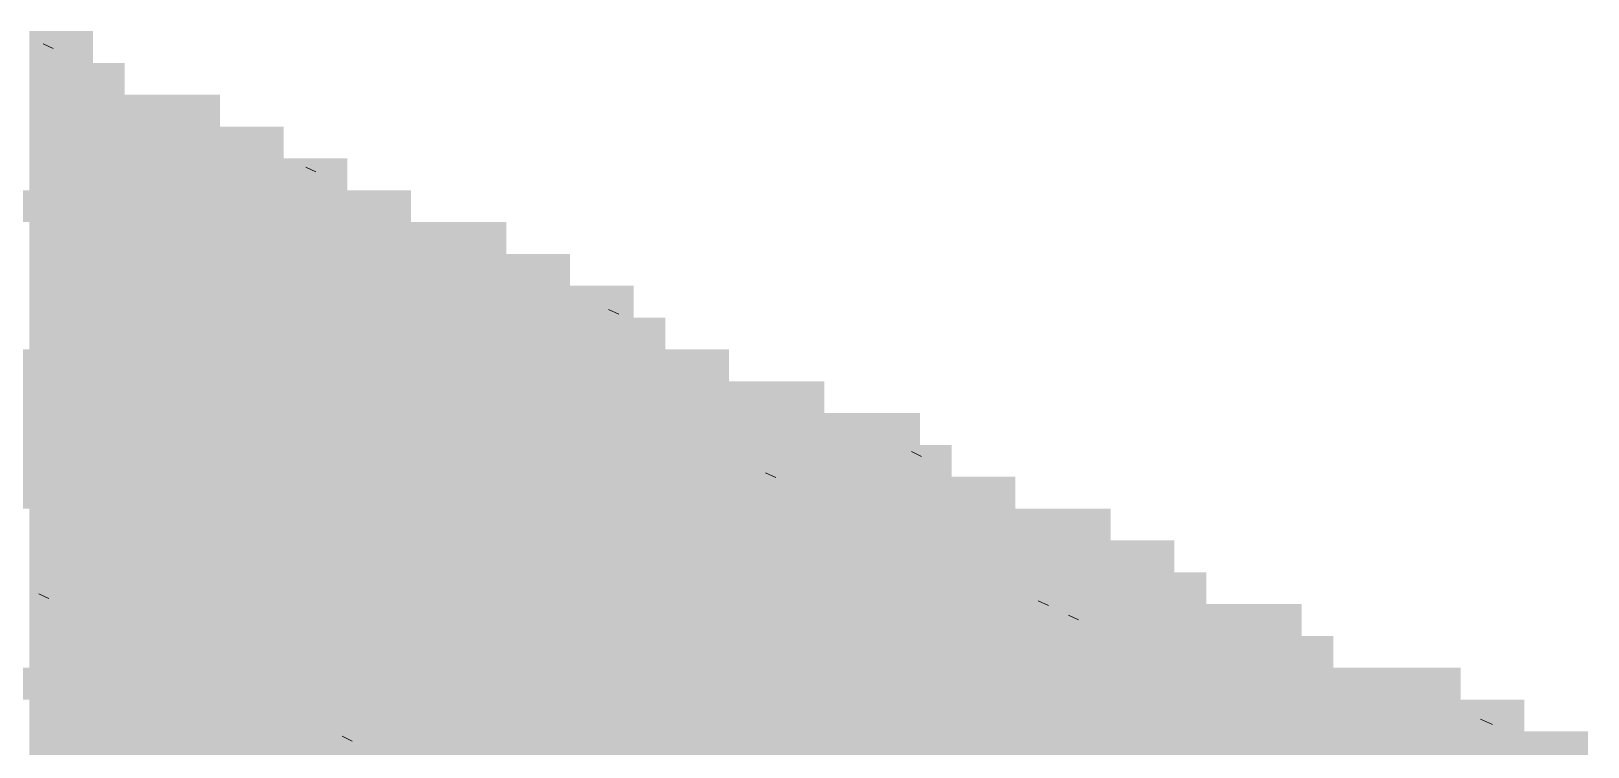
# Model space of a CAD drawing. Header units: millimetres. Extents: x 5 to 1315, y 5 to 292.
# Drawn here: x 1146.66 to 1154.82, y 241.42 to 245.17 of the extents above; entities that cross this region are included whole.
import ezdxf

# ---------------------------------------------------------------- set-up
doc = ezdxf.new("R2010")
doc.units = ezdxf.units.MM
doc.layers.add('EXISTING', color=7, linetype='Continuous')
doc.layers.add('IMAGES', color=7, linetype='Continuous')

# ---------------------------------------------------------------- blocks, each defined once
blk = doc.blocks.new('SHEET_03')
at = {"layer": 'EXISTING', "color": 250, "lineweight": 9}
for p, q in [((246.7793, 245.0758), (246.7264, 245.1006)), ((248.1546, 244.4301), (248.1017, 244.455)), ((249.7415, 243.6851), (249.6886, 243.71)), ((251.3284, 242.9401), (251.2755, 242.965)), ((250.5109, 242.8543), (250.5638, 242.8295)), ((246.7558, 242.1957), (246.7029, 242.2205)), ((251.9391, 242.1838), (251.992, 242.159)), ((252.0978, 242.1093), (252.1507, 242.0845)), ((254.3194, 241.5359), (254.2569, 241.5652)), ((248.3447, 241.4497), (248.2917, 241.4746))]:
    blk.add_line(p, q, dxfattribs=at)
at = {"layer": 'IMAGES', "color": 7}
for points in [[(246.6534, 245), (246.82, 245), (246.6534, 245.1667), (246.82, 245.1667)], [(246.82, 245), (246.9867, 245), (246.82, 245.1667), (246.9867, 245.1667)], [(246.6534, 244.8333), (246.9867, 244.8333), (246.6534, 245), (246.9867, 245)], [(246.9867, 244.8333), (247.1533, 244.8333), (246.9867, 245), (247.1533, 245)], [(246.6534, 244.6667), (246.82, 244.6667), (246.6534, 244.8333), (246.82, 244.8333)], [(246.82, 244.6667), (246.9867, 244.6667), (246.82, 244.8333), (246.9867, 244.8333)], [(246.9867, 244.6667), (247.3199, 244.6667), (246.9867, 244.8333), (247.3199, 244.8333)], [(247.3199, 244.6667), (247.4866, 244.6667), (247.3199, 244.8333), (247.4866, 244.8333)], [(247.4866, 244.6667), (247.6532, 244.6667), (247.4866, 244.8333), (247.6532, 244.8333)], [(246.6534, 244.5), (246.82, 244.5), (246.6534, 244.6667), (246.82, 244.6667)], [(246.82, 244.3333), (246.9867, 244.3333), (246.82, 244.6667), (246.9867, 244.6667)], [(246.9867, 244.5), (247.1533, 244.5), (246.9867, 244.6667), (247.1533, 244.6667)], [(247.1533, 244.5), (247.3199, 244.5), (247.1533, 244.6667), (247.3199, 244.6667)], [(247.3199, 244.5), (247.4866, 244.5), (247.3199, 244.6667), (247.4866, 244.6667)], [(247.4866, 244.5), (247.6532, 244.5), (247.4866, 244.6667), (247.6532, 244.6667)], [(247.6532, 244.5), (247.8198, 244.5), (247.6532, 244.6667), (247.8198, 244.6667)], [(247.8198, 244.5), (247.9865, 244.5), (247.8198, 244.6667), (247.9865, 244.6667)], [(246.6534, 244.3333), (246.82, 244.3333), (246.6534, 244.5), (246.82, 244.5)], [(246.9867, 244.3333), (247.1533, 244.3333), (246.9867, 244.5), (247.1533, 244.5)], [(247.1533, 244.1667), (247.3199, 244.1667), (247.1533, 244.5), (247.3199, 244.5)], [(247.3199, 244.1667), (247.4866, 244.1667), (247.3199, 244.5), (247.4866, 244.5)], [(247.4866, 244.3333), (247.8198, 244.3333), (247.4866, 244.5), (247.8198, 244.5)], [(247.8198, 244.3333), (247.9865, 244.3333), (247.8198, 244.5), (247.9865, 244.5)], [(247.9865, 244.3333), (248.1531, 244.3333), (247.9865, 244.5), (248.1531, 244.5)], [(248.1531, 244.3333), (248.3197, 244.3333), (248.1531, 244.5), (248.3197, 244.5)], [(246.4868, 244.1667), (247.1533, 244.1667), (246.4868, 244.3333), (247.1533, 244.3333)], [(247.4866, 244.1667), (247.6532, 244.1667), (247.4866, 244.3333), (247.6532, 244.3333)], [(247.6532, 244.1667), (247.8198, 244.1667), (247.6532, 244.3333), (247.8198, 244.3333)], [(247.8198, 244.1667), (248.1531, 244.1667), (247.8198, 244.3333), (248.1531, 244.3333)], [(248.1531, 244.1667), (248.3197, 244.1667), (248.1531, 244.3333), (248.3197, 244.3333)], [(248.3197, 244.1667), (248.4864, 244.1667), (248.3197, 244.3333), (248.4864, 244.3333)], [(248.4864, 244.1667), (248.653, 244.1667), (248.4864, 244.3333), (248.653, 244.3333)], [(246.6534, 244), (246.82, 244), (246.6534, 244.1667), (246.82, 244.1667)], [(246.82, 244), (246.9867, 244), (246.82, 244.1667), (246.9867, 244.1667)], [(246.9867, 244), (247.1533, 244), (246.9867, 244.1667), (247.1533, 244.1667)], [(247.1533, 244), (247.4866, 244), (247.1533, 244.1667), (247.4866, 244.1667)], [(247.4866, 244), (247.6532, 244), (247.4866, 244.1667), (247.6532, 244.1667)], [(247.6532, 244), (247.8198, 244), (247.6532, 244.1667), (247.8198, 244.1667)], [(247.8198, 244), (247.9865, 244), (247.8198, 244.1667), (247.9865, 244.1667)], [(247.9865, 244), (248.1531, 244), (247.9865, 244.1667), (248.1531, 244.1667)], [(248.1531, 244), (248.4864, 244), (248.1531, 244.1667), (248.4864, 244.1667)], [(248.4864, 243.8333), (248.653, 243.8333), (248.4864, 244.1667), (248.653, 244.1667)], [(248.653, 244), (248.8197, 244), (248.653, 244.1667), (248.8197, 244.1667)], [(248.8197, 244), (249.1529, 244), (248.8197, 244.1667), (249.1529, 244.1667)], [(246.6534, 243.6667), (246.82, 243.6667), (246.6534, 244), (246.82, 244)], [(246.82, 243.8333), (246.9867, 243.8333), (246.82, 244), (246.9867, 244)], [(246.9867, 243.8333), (247.1533, 243.8333), (246.9867, 244), (247.1533, 244)], [(247.1533, 243.8333), (247.3199, 243.8333), (247.1533, 244), (247.3199, 244)], [(247.3199, 243.8333), (247.4866, 243.8333), (247.3199, 244), (247.4866, 244)], [(247.4866, 243.8333), (247.8198, 243.8333), (247.4866, 244), (247.8198, 244)], [(247.8198, 243.8333), (247.9865, 243.8333), (247.8198, 244), (247.9865, 244)], [(247.9865, 243.8333), (248.1531, 243.8333), (247.9865, 244), (248.1531, 244)], [(248.1531, 243.8333), (248.3197, 243.8333), (248.1531, 244), (248.3197, 244)], [(248.3197, 243.8333), (248.4864, 243.8333), (248.3197, 244), (248.4864, 244)], [(248.653, 243.8333), (248.8197, 243.8333), (248.653, 244), (248.8197, 244)], [(248.8197, 243.8333), (248.9863, 243.8333), (248.8197, 244), (248.9863, 244)], [(248.9863, 243.8333), (249.1529, 243.8333), (248.9863, 244), (249.1529, 244)], [(249.1529, 243.8333), (249.3196, 243.8333), (249.1529, 244), (249.3196, 244)], [(249.3196, 243.8333), (249.4862, 243.8333), (249.3196, 244), (249.4862, 244)], [(246.82, 243.6667), (246.9867, 243.6667), (246.82, 243.8333), (246.9867, 243.8333)], [(246.9867, 243.6667), (247.1533, 243.6667), (246.9867, 243.8333), (247.1533, 243.8333)], [(247.1533, 243.6667), (247.3199, 243.6667), (247.1533, 243.8333), (247.3199, 243.8333)], [(247.3199, 243.6667), (247.4866, 243.6667), (247.3199, 243.8333), (247.4866, 243.8333)], [(247.4866, 243.6667), (248.1531, 243.6667), (247.4866, 243.8333), (248.1531, 243.8333)], [(248.1531, 243.6667), (248.3197, 243.6667), (248.1531, 243.8333), (248.3197, 243.8333)], [(248.3197, 243.6667), (248.653, 243.6667), (248.3197, 243.8333), (248.653, 243.8333)], [(248.653, 243.6667), (249.3196, 243.6667), (248.653, 243.8333), (249.3196, 243.8333)], [(249.3196, 243.6667), (249.4862, 243.6667), (249.3196, 243.8333), (249.4862, 243.8333)], [(249.4862, 243.6667), (249.6528, 243.6667), (249.4862, 243.8333), (249.6528, 243.8333)], [(249.6528, 243.6667), (249.8195, 243.6667), (249.6528, 243.8333), (249.8195, 243.8333)], [(246.6534, 243.5), (246.82, 243.5), (246.6534, 243.6667), (246.82, 243.6667)], [(246.82, 243.5), (246.9867, 243.5), (246.82, 243.6667), (246.9867, 243.6667)], [(246.9867, 243.5), (247.1533, 243.5), (246.9867, 243.6667), (247.1533, 243.6667)], [(247.1533, 243.5), (247.4866, 243.5), (247.1533, 243.6667), (247.4866, 243.6667)], [(247.4866, 243.3333), (247.6532, 243.3333), (247.4866, 243.6667), (247.6532, 243.6667)], [(247.6532, 243.5), (247.8198, 243.5), (247.6532, 243.6667), (247.8198, 243.6667)], [(247.8198, 243.5), (247.9865, 243.5), (247.8198, 243.6667), (247.9865, 243.6667)], [(247.9865, 243.5), (248.653, 243.5), (247.9865, 243.6667), (248.653, 243.6667)], [(248.653, 243.5), (248.8197, 243.5), (248.653, 243.6667), (248.8197, 243.6667)], [(248.8197, 243.5), (248.9863, 243.5), (248.8197, 243.6667), (248.9863, 243.6667)], [(248.9863, 243.5), (249.6528, 243.5), (248.9863, 243.6667), (249.6528, 243.6667)], [(249.6528, 243.5), (249.8195, 243.5), (249.6528, 243.6667), (249.8195, 243.6667)], [(249.8195, 243.5), (249.9861, 243.5), (249.8195, 243.6667), (249.9861, 243.6667)], [(244.8204, 243.3333), (247.3199, 243.3333), (244.8204, 243.5), (247.3199, 243.5)], [(247.3199, 243.3333), (247.4866, 243.3333), (247.3199, 243.5), (247.4866, 243.5)], [(247.6532, 243.3333), (247.8198, 243.3333), (247.6532, 243.5), (247.8198, 243.5)], [(247.8198, 243.3333), (247.9865, 243.3333), (247.8198, 243.5), (247.9865, 243.5)], [(247.9865, 243.3333), (248.1531, 243.3333), (247.9865, 243.5), (248.1531, 243.5)], [(248.1531, 243.3333), (248.3197, 243.3333), (248.1531, 243.5), (248.3197, 243.5)], [(248.3197, 243.3333), (248.4864, 243.3333), (248.3197, 243.5), (248.4864, 243.5)], [(248.4864, 243.3333), (248.9863, 243.3333), (248.4864, 243.5), (248.9863, 243.5)], [(248.9863, 243.3333), (249.1529, 243.3333), (248.9863, 243.5), (249.1529, 243.5)], [(249.1529, 243.3333), (249.3196, 243.3333), (249.1529, 243.5), (249.3196, 243.5)], [(249.3196, 243.3333), (249.4862, 243.3333), (249.3196, 243.5), (249.4862, 243.5)], [(249.4862, 243.3333), (249.6528, 243.3333), (249.4862, 243.5), (249.6528, 243.5)], [(249.6528, 243.3333), (249.8195, 243.3333), (249.6528, 243.5), (249.8195, 243.5)], [(249.8195, 243.3333), (250.1527, 243.3333), (249.8195, 243.5), (250.1527, 243.5)], [(250.1527, 243.3333), (250.3194, 243.3333), (250.1527, 243.5), (250.3194, 243.5)], [(245.1537, 243.1667), (247.4866, 243.1667), (245.1537, 243.3333), (247.4866, 243.3333)], [(247.4866, 243.1667), (247.6532, 243.1667), (247.4866, 243.3333), (247.6532, 243.3333)], [(247.6532, 243.1667), (247.9865, 243.1667), (247.6532, 243.3333), (247.9865, 243.3333)], [(247.9865, 243.1667), (248.1531, 243.1667), (247.9865, 243.3333), (248.1531, 243.3333)], [(248.1531, 243.1667), (248.3197, 243.1667), (248.1531, 243.3333), (248.3197, 243.3333)], [(248.3197, 243.1667), (248.4864, 243.1667), (248.3197, 243.3333), (248.4864, 243.3333)], [(248.4864, 243.1667), (248.653, 243.1667), (248.4864, 243.3333), (248.653, 243.3333)], [(248.653, 243.1667), (248.8197, 243.1667), (248.653, 243.3333), (248.8197, 243.3333)], [(248.8197, 243.1667), (249.1529, 243.1667), (248.8197, 243.3333), (249.1529, 243.3333)], [(249.1529, 243.1667), (249.3196, 243.1667), (249.1529, 243.3333), (249.3196, 243.3333)], [(249.3196, 243.1667), (249.4862, 243.1667), (249.3196, 243.3333), (249.4862, 243.3333)], [(249.4862, 243.1667), (249.8195, 243.1667), (249.4862, 243.3333), (249.8195, 243.3333)], [(249.8195, 243), (249.9861, 243), (249.8195, 243.3333), (249.9861, 243.3333)], [(249.9861, 243.1667), (250.1527, 243.1667), (249.9861, 243.3333), (250.1527, 243.3333)], [(250.1527, 243.1667), (250.486, 243.1667), (250.1527, 243.3333), (250.486, 243.3333)], [(250.486, 243.1667), (250.6526, 243.1667), (250.486, 243.3333), (250.6526, 243.3333)], [(250.6526, 243.1667), (250.8193, 243.1667), (250.6526, 243.3333), (250.8193, 243.3333)], [(245.4869, 243), (248.4864, 243), (245.4869, 243.1667), (248.4864, 243.1667)], [(248.4864, 243), (248.653, 243), (248.4864, 243.1667), (248.653, 243.1667)], [(248.653, 243), (248.8197, 243), (248.653, 243.1667), (248.8197, 243.1667)], [(248.8197, 243), (249.4862, 243), (248.8197, 243.1667), (249.4862, 243.1667)], [(249.4862, 243), (249.8195, 243), (249.4862, 243.1667), (249.8195, 243.1667)], [(249.9861, 243), (250.1527, 243), (249.9861, 243.1667), (250.1527, 243.1667)], [(250.1527, 243), (250.3194, 243), (250.1527, 243.1667), (250.3194, 243.1667)], [(250.3194, 243), (250.6526, 243), (250.3194, 243.1667), (250.6526, 243.1667)], [(250.6526, 243), (250.8193, 243), (250.6526, 243.1667), (250.8193, 243.1667)], [(250.8193, 243), (250.9859, 243), (250.8193, 243.1667), (250.9859, 243.1667)], [(250.9859, 243), (251.1526, 243), (250.9859, 243.1667), (251.1526, 243.1667)], [(251.1526, 243), (251.3192, 243), (251.1526, 243.1667), (251.3192, 243.1667)], [(245.8202, 242.8333), (248.653, 242.8333), (245.8202, 243), (248.653, 243)], [(248.653, 242.8333), (248.8197, 242.8333), (248.653, 243), (248.8197, 243)], [(248.8197, 242.8333), (248.9863, 242.8333), (248.8197, 243), (248.9863, 243)], [(248.9863, 242.8333), (249.1529, 242.8333), (248.9863, 243), (249.1529, 243)], [(249.1529, 242.8333), (249.3196, 242.8333), (249.1529, 243), (249.3196, 243)], [(249.3196, 242.8333), (249.8195, 242.8333), (249.3196, 243), (249.8195, 243)], [(249.8195, 242.8333), (249.9861, 242.8333), (249.8195, 243), (249.9861, 243)], [(249.9861, 242.8333), (250.1527, 242.8333), (249.9861, 243), (250.1527, 243)], [(250.1527, 242.8333), (250.3194, 242.8333), (250.1527, 243), (250.3194, 243)], [(250.3194, 242.8333), (250.486, 242.8333), (250.3194, 243), (250.486, 243)], [(250.486, 242.8333), (250.6526, 242.8333), (250.486, 243), (250.6526, 243)], [(250.6526, 242.8333), (250.8193, 242.8333), (250.6526, 243), (250.8193, 243)], [(250.8193, 242.8333), (250.9859, 242.8333), (250.8193, 243), (250.9859, 243)], [(250.9859, 242.8333), (251.1526, 242.8333), (250.9859, 243), (251.1526, 243)], [(251.1526, 242.8333), (251.3192, 242.8333), (251.1526, 243), (251.3192, 243)], [(251.3192, 242.8333), (251.4858, 242.8333), (251.3192, 243), (251.4858, 243)], [(246.3201, 242.6667), (248.9863, 242.6667), (246.3201, 242.8333), (248.9863, 242.8333)], [(248.9863, 242.6667), (249.1529, 242.6667), (248.9863, 242.8333), (249.1529, 242.8333)], [(249.1529, 242.6667), (249.3196, 242.6667), (249.1529, 242.8333), (249.3196, 242.8333)], [(249.3196, 242.6667), (249.4862, 242.6667), (249.3196, 242.8333), (249.4862, 242.8333)], [(249.4862, 242.6667), (249.6528, 242.6667), (249.4862, 242.8333), (249.6528, 242.8333)], [(249.6528, 242.6667), (250.3194, 242.6667), (249.6528, 242.8333), (250.3194, 242.8333)], [(250.3194, 242.6667), (250.486, 242.6667), (250.3194, 242.8333), (250.486, 242.8333)], [(250.486, 242.6667), (250.6526, 242.6667), (250.486, 242.8333), (250.6526, 242.8333)], [(250.6526, 242.5), (250.8193, 242.5), (250.6526, 242.8333), (250.8193, 242.8333)], [(250.8193, 242.6667), (250.9859, 242.6667), (250.8193, 242.8333), (250.9859, 242.8333)], [(250.9859, 242.6667), (251.3192, 242.6667), (250.9859, 242.8333), (251.3192, 242.8333)], [(251.3192, 242.6667), (251.4858, 242.6667), (251.3192, 242.8333), (251.4858, 242.8333)], [(251.4858, 242.6667), (251.6525, 242.6667), (251.4858, 242.8333), (251.6525, 242.8333)], [(251.6525, 242.6667), (251.8191, 242.6667), (251.6525, 242.8333), (251.8191, 242.8333)], [(246.6534, 242.5), (249.3196, 242.5), (246.6534, 242.6667), (249.3196, 242.6667)], [(249.3196, 242.5), (249.4862, 242.5), (249.3196, 242.6667), (249.4862, 242.6667)], [(249.4862, 242.5), (249.6528, 242.5), (249.4862, 242.6667), (249.6528, 242.6667)], [(249.6528, 242.5), (249.8195, 242.5), (249.6528, 242.6667), (249.8195, 242.6667)], [(249.8195, 242.5), (249.9861, 242.5), (249.8195, 242.6667), (249.9861, 242.6667)], [(249.9861, 242.5), (250.6526, 242.5), (249.9861, 242.6667), (250.6526, 242.6667)], [(250.8193, 242.5), (250.9859, 242.5), (250.8193, 242.6667), (250.9859, 242.6667)], [(250.9859, 242.5), (251.1526, 242.5), (250.9859, 242.6667), (251.1526, 242.6667)], [(251.1526, 242.5), (251.3192, 242.5), (251.1526, 242.6667), (251.3192, 242.6667)], [(251.3192, 242.5), (251.6525, 242.5), (251.3192, 242.6667), (251.6525, 242.6667)], [(251.6525, 242.5), (251.8191, 242.5), (251.6525, 242.6667), (251.8191, 242.6667)], [(251.8191, 242.5), (251.9857, 242.5), (251.8191, 242.6667), (251.9857, 242.6667)], [(251.9857, 242.5), (252.319, 242.5), (251.9857, 242.6667), (252.319, 242.6667)], [(246.6534, 242.3333), (246.82, 242.3333), (246.6534, 242.5), (246.82, 242.5)], [(246.82, 242.3333), (246.9867, 242.3333), (246.82, 242.5), (246.9867, 242.5)], [(246.9867, 242.3333), (249.6528, 242.3333), (246.9867, 242.5), (249.6528, 242.5)], [(249.6528, 242.3333), (249.8195, 242.3333), (249.6528, 242.5), (249.8195, 242.5)], [(249.8195, 242.3333), (249.9861, 242.3333), (249.8195, 242.5), (249.9861, 242.5)], [(249.9861, 242.3333), (250.1527, 242.3333), (249.9861, 242.5), (250.1527, 242.5)], [(250.1527, 242.3333), (250.3194, 242.3333), (250.1527, 242.5), (250.3194, 242.5)], [(250.3194, 242.3333), (250.9859, 242.3333), (250.3194, 242.5), (250.9859, 242.5)], [(250.9859, 242.3333), (251.1526, 242.3333), (250.9859, 242.5), (251.1526, 242.5)], [(251.1526, 242.3333), (251.3192, 242.3333), (251.1526, 242.5), (251.3192, 242.5)], [(251.3192, 242.3333), (251.9857, 242.3333), (251.3192, 242.5), (251.9857, 242.5)], [(251.9857, 242.3333), (252.319, 242.3333), (251.9857, 242.5), (252.319, 242.5)], [(252.319, 242.3333), (252.4856, 242.3333), (252.319, 242.5), (252.4856, 242.5)], [(252.4856, 242.3333), (252.6523, 242.3333), (252.4856, 242.5), (252.6523, 242.5)], [(246.6534, 242), (246.82, 242), (246.6534, 242.3333), (246.82, 242.3333)], [(246.82, 242.1667), (246.9867, 242.1667), (246.82, 242.3333), (246.9867, 242.3333)], [(246.9867, 242.1667), (247.1533, 242.1667), (246.9867, 242.3333), (247.1533, 242.3333)], [(247.1533, 242.1667), (247.3199, 242.1667), (247.1533, 242.3333), (247.3199, 242.3333)], [(247.3199, 242.1667), (249.9861, 242.1667), (247.3199, 242.3333), (249.9861, 242.3333)], [(249.9861, 242.1667), (250.1527, 242.1667), (249.9861, 242.3333), (250.1527, 242.3333)], [(250.1527, 242.1667), (250.3194, 242.1667), (250.1527, 242.3333), (250.3194, 242.3333)], [(250.3194, 242.1667), (250.6526, 242.1667), (250.3194, 242.3333), (250.6526, 242.3333)], [(250.6526, 242.1667), (250.8193, 242.1667), (250.6526, 242.3333), (250.8193, 242.3333)], [(250.8193, 242.1667), (251.4858, 242.1667), (250.8193, 242.3333), (251.4858, 242.3333)], [(251.4858, 242.1667), (251.6525, 242.1667), (251.4858, 242.3333), (251.6525, 242.3333)], [(251.6525, 242.1667), (251.9857, 242.1667), (251.6525, 242.3333), (251.9857, 242.3333)], [(251.9857, 242.1667), (252.1524, 242.1667), (251.9857, 242.3333), (252.1524, 242.3333)], [(252.1524, 242.1667), (252.319, 242.1667), (252.1524, 242.3333), (252.319, 242.3333)], [(252.319, 242.1667), (252.4856, 242.1667), (252.319, 242.3333), (252.4856, 242.3333)], [(252.4856, 242.1667), (252.6523, 242.1667), (252.4856, 242.3333), (252.6523, 242.3333)], [(252.6523, 242.1667), (252.8189, 242.1667), (252.6523, 242.3333), (252.8189, 242.3333)], [(246.82, 242), (246.9867, 242), (246.82, 242.1667), (246.9867, 242.1667)], [(246.9867, 241.8333), (247.1533, 241.8333), (246.9867, 242.1667), (247.1533, 242.1667)], [(247.1533, 242), (247.3199, 242), (247.1533, 242.1667), (247.3199, 242.1667)], [(247.3199, 242), (247.4866, 242), (247.3199, 242.1667), (247.4866, 242.1667)], [(247.4866, 242), (247.6532, 242), (247.4866, 242.1667), (247.6532, 242.1667)], [(247.6532, 242), (250.3194, 242), (247.6532, 242.1667), (250.3194, 242.1667)], [(250.3194, 242), (250.486, 242), (250.3194, 242.1667), (250.486, 242.1667)], [(250.486, 242), (250.6526, 242), (250.486, 242.1667), (250.6526, 242.1667)], [(250.6526, 242), (250.8193, 242), (250.6526, 242.1667), (250.8193, 242.1667)], [(250.8193, 242), (250.9859, 242), (250.8193, 242.1667), (250.9859, 242.1667)], [(250.9859, 242), (251.1526, 242), (250.9859, 242.1667), (251.1526, 242.1667)], [(251.1526, 242), (251.3192, 242), (251.1526, 242.1667), (251.3192, 242.1667)], [(251.3192, 242), (251.4858, 242), (251.3192, 242.1667), (251.4858, 242.1667)], [(251.4858, 242), (251.6525, 242), (251.4858, 242.1667), (251.6525, 242.1667)], [(251.6525, 242), (251.8191, 242), (251.6525, 242.1667), (251.8191, 242.1667)], [(251.8191, 242), (251.9857, 242), (251.8191, 242.1667), (251.9857, 242.1667)], [(251.9857, 242), (252.1524, 242), (251.9857, 242.1667), (252.1524, 242.1667)], [(252.1524, 241.8333), (252.319, 241.8333), (252.1524, 242.1667), (252.319, 242.1667)], [(252.319, 242), (252.8189, 242), (252.319, 242.1667), (252.8189, 242.1667)], [(252.8189, 242), (252.9855, 242), (252.8189, 242.1667), (252.9855, 242.1667)], [(252.9855, 242), (253.1522, 242), (252.9855, 242.1667), (253.1522, 242.1667)], [(253.1522, 241.8333), (253.3188, 241.8333), (253.1522, 242.1667), (253.3188, 242.1667)], [(246.6534, 241.8333), (246.82, 241.8333), (246.6534, 242), (246.82, 242)], [(246.82, 241.8333), (246.9867, 241.8333), (246.82, 242), (246.9867, 242)], [(247.1533, 241.8333), (247.3199, 241.8333), (247.1533, 242), (247.3199, 242)], [(247.3199, 241.6667), (247.4866, 241.6667), (247.3199, 242), (247.4866, 242)], [(247.4866, 241.8333), (247.6532, 241.8333), (247.4866, 242), (247.6532, 242)], [(247.6532, 241.8333), (247.9865, 241.8333), (247.6532, 242), (247.9865, 242)], [(247.9865, 241.8333), (250.8193, 241.8333), (247.9865, 242), (250.8193, 242)], [(250.8193, 241.8333), (250.9859, 241.8333), (250.8193, 242), (250.9859, 242)], [(250.9859, 241.8333), (251.1526, 241.8333), (250.9859, 242), (251.1526, 242)], [(251.1526, 241.8333), (251.3192, 241.8333), (251.1526, 242), (251.3192, 242)], [(251.3192, 241.8333), (251.9857, 241.8333), (251.3192, 242), (251.9857, 242)], [(251.9857, 241.8333), (252.1524, 241.8333), (251.9857, 242), (252.1524, 242)], [(252.319, 241.8333), (252.4856, 241.8333), (252.319, 242), (252.4856, 242)], [(252.4856, 241.8333), (252.6523, 241.8333), (252.4856, 242), (252.6523, 242)], [(252.6523, 241.8333), (252.8189, 241.8333), (252.6523, 242), (252.8189, 242)], [(252.8189, 241.8333), (253.1522, 241.8333), (252.8189, 242), (253.1522, 242)], [(253.3188, 241.8333), (253.4855, 241.8333), (253.3188, 242), (253.4855, 242)], [(245.9869, 241.6667), (246.82, 241.6667), (245.9869, 241.8333), (246.82, 241.8333)], [(246.82, 241.6667), (246.9867, 241.6667), (246.82, 241.8333), (246.9867, 241.8333)], [(246.9867, 241.6667), (247.1533, 241.6667), (246.9867, 241.8333), (247.1533, 241.8333)], [(247.1533, 241.6667), (247.3199, 241.6667), (247.1533, 241.8333), (247.3199, 241.8333)], [(247.4866, 241.6667), (247.6532, 241.6667), (247.4866, 241.8333), (247.6532, 241.8333)], [(247.6532, 241.6667), (247.8198, 241.6667), (247.6532, 241.8333), (247.8198, 241.8333)], [(247.8198, 241.6667), (247.9865, 241.6667), (247.8198, 241.8333), (247.9865, 241.8333)], [(247.9865, 241.6667), (248.3197, 241.6667), (247.9865, 241.8333), (248.3197, 241.8333)], [(248.3197, 241.6667), (250.9859, 241.6667), (248.3197, 241.8333), (250.9859, 241.8333)], [(250.9859, 241.6667), (251.1526, 241.6667), (250.9859, 241.8333), (251.1526, 241.8333)], [(251.1526, 241.6667), (251.4858, 241.6667), (251.1526, 241.8333), (251.4858, 241.8333)], [(251.4858, 241.6667), (251.6525, 241.6667), (251.4858, 241.8333), (251.6525, 241.8333)], [(251.6525, 241.6667), (251.8191, 241.6667), (251.6525, 241.8333), (251.8191, 241.8333)], [(251.8191, 241.6667), (252.319, 241.6667), (251.8191, 241.8333), (252.319, 241.8333)], [(252.319, 241.6667), (252.4856, 241.6667), (252.319, 241.8333), (252.4856, 241.8333)], [(252.4856, 241.6667), (252.6523, 241.6667), (252.4856, 241.8333), (252.6523, 241.8333)], [(252.6523, 241.6667), (252.9855, 241.6667), (252.6523, 241.8333), (252.9855, 241.8333)], [(252.9855, 241.6667), (253.1522, 241.6667), (252.9855, 241.8333), (253.1522, 241.8333)], [(253.1522, 241.6667), (253.3188, 241.6667), (253.1522, 241.8333), (253.3188, 241.8333)], [(253.3188, 241.6667), (253.4855, 241.6667), (253.3188, 241.8333), (253.4855, 241.8333)], [(253.4855, 241.6667), (253.6521, 241.6667), (253.4855, 241.8333), (253.6521, 241.8333)], [(253.6521, 241.6667), (253.8187, 241.6667), (253.6521, 241.8333), (253.8187, 241.8333)], [(253.8187, 241.5), (253.9854, 241.5), (253.8187, 241.8333), (253.9854, 241.8333)], [(253.9854, 241.6667), (254.152, 241.6667), (253.9854, 241.8333), (254.152, 241.8333)], [(246.6534, 241.5), (247.1533, 241.5), (246.6534, 241.6667), (247.1533, 241.6667)], [(247.1533, 241.5), (247.3199, 241.5), (247.1533, 241.6667), (247.3199, 241.6667)], [(247.3199, 241.5), (247.4866, 241.5), (247.3199, 241.6667), (247.4866, 241.6667)], [(247.4866, 241.5), (247.6532, 241.5), (247.4866, 241.6667), (247.6532, 241.6667)], [(247.6532, 241.5), (247.8198, 241.5), (247.6532, 241.6667), (247.8198, 241.6667)], [(247.8198, 241.5), (247.9865, 241.5), (247.8198, 241.6667), (247.9865, 241.6667)], [(247.9865, 241.5), (248.1531, 241.5), (247.9865, 241.6667), (248.1531, 241.6667)], [(248.1531, 241.5), (248.3197, 241.5), (248.1531, 241.6667), (248.3197, 241.6667)], [(248.3197, 241.5), (248.653, 241.5), (248.3197, 241.6667), (248.653, 241.6667)], [(248.653, 241.5), (251.1526, 241.5), (248.653, 241.6667), (251.1526, 241.6667)], [(251.1526, 241.5), (251.4858, 241.5), (251.1526, 241.6667), (251.4858, 241.6667)], [(251.4858, 241.5), (251.6525, 241.5), (251.4858, 241.6667), (251.6525, 241.6667)], [(251.6525, 241.5), (251.8191, 241.5), (251.6525, 241.6667), (251.8191, 241.6667)], [(251.8191, 241.5), (251.9857, 241.5), (251.8191, 241.6667), (251.9857, 241.6667)], [(251.9857, 241.5), (252.4856, 241.5), (251.9857, 241.6667), (252.4856, 241.6667)], [(252.4856, 241.5), (252.6523, 241.5), (252.4856, 241.6667), (252.6523, 241.6667)], [(252.6523, 241.5), (252.8189, 241.5), (252.6523, 241.6667), (252.8189, 241.6667)], [(252.8189, 241.5), (252.9855, 241.5), (252.8189, 241.6667), (252.9855, 241.6667)], [(252.9855, 241.5), (253.3188, 241.5), (252.9855, 241.6667), (253.3188, 241.6667)], [(253.3188, 241.5), (253.4855, 241.5), (253.3188, 241.6667), (253.4855, 241.6667)], [(253.4855, 241.5), (253.6521, 241.5), (253.4855, 241.6667), (253.6521, 241.6667)], [(253.6521, 241.5), (253.8187, 241.5), (253.6521, 241.6667), (253.8187, 241.6667)], [(253.9854, 241.5), (254.152, 241.5), (253.9854, 241.6667), (254.152, 241.6667)], [(254.152, 241.3333), (254.3186, 241.3333), (254.152, 241.6667), (254.3186, 241.6667)], [(254.3186, 241.5), (254.4853, 241.5), (254.3186, 241.6667), (254.4853, 241.6667)], [(246.6534, 241.3333), (246.82, 241.3333), (246.6534, 241.5), (246.82, 241.5)], [(246.82, 241.3333), (246.9867, 241.3333), (246.82, 241.5), (246.9867, 241.5)], [(246.9867, 241.3333), (247.4866, 241.3333), (246.9867, 241.5), (247.4866, 241.5)], [(247.4866, 241.3333), (247.8198, 241.3333), (247.4866, 241.5), (247.8198, 241.5)], [(247.8198, 241.3333), (248.1531, 241.3333), (247.8198, 241.5), (248.1531, 241.5)], [(248.1531, 241.3333), (248.4864, 241.3333), (248.1531, 241.5), (248.4864, 241.5)], [(248.4864, 241.3333), (248.653, 241.3333), (248.4864, 241.5), (248.653, 241.5)], [(248.653, 241.3333), (248.8197, 241.3333), (248.653, 241.5), (248.8197, 241.5)], [(248.8197, 241.3333), (248.9863, 241.3333), (248.8197, 241.5), (248.9863, 241.5)], [(248.9863, 241.3333), (251.8191, 241.3333), (248.9863, 241.5), (251.8191, 241.5)], [(251.8191, 241.1667), (251.9857, 241.1667), (251.8191, 241.5), (251.9857, 241.5)], [(251.9857, 241.1667), (252.1524, 241.1667), (251.9857, 241.5), (252.1524, 241.5)], [(252.1524, 241.3333), (252.319, 241.3333), (252.1524, 241.5), (252.319, 241.5)], [(252.319, 241.3333), (252.4856, 241.3333), (252.319, 241.5), (252.4856, 241.5)], [(252.4856, 241.3333), (253.1522, 241.3333), (252.4856, 241.5), (253.1522, 241.5)], [(253.1522, 241.3333), (253.3188, 241.3333), (253.1522, 241.5), (253.3188, 241.5)], [(253.3188, 241.3333), (253.6521, 241.3333), (253.3188, 241.5), (253.6521, 241.5)], [(253.6521, 241.3333), (253.8187, 241.3333), (253.6521, 241.5), (253.8187, 241.5)], [(253.8187, 241.3333), (254.152, 241.3333), (253.8187, 241.5), (254.152, 241.5)], [(254.3186, 241.3333), (254.4853, 241.3333), (254.3186, 241.5), (254.4853, 241.5)], [(254.4853, 241.3333), (254.6519, 241.3333), (254.4853, 241.5), (254.6519, 241.5)], [(254.6519, 241.3333), (254.8185, 241.3333), (254.6519, 241.5), (254.8185, 241.5)]]:
    blk.add_solid(points, dxfattribs=at)

msp = doc.modelspace()

# ---------------------------------------------------------------- block references
msp.add_blockref('SHEET_03', (900, 0))

doc.saveas('drawing.dxf')
